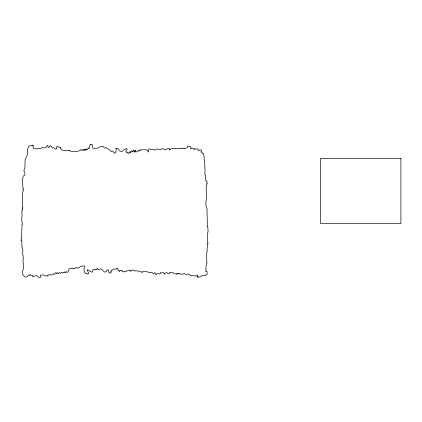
<?xml version="1.0" encoding="UTF-8"?>
<svg xmlns="http://www.w3.org/2000/svg" width="422" height="422" viewBox="0 0 422 422"><rect width="100%" height="100%" fill="white"/><g stroke="black" fill="none" stroke-linecap="round" stroke-linejoin="round"><path stroke-width="0.63" d="M69.925 150.522C66.94 149.768 60.868 152.21 60.578 147.325L60.172 147.558L57.097 146.265L56.632 146.972L56.569 148.924L55.804 149.351L53.562 147.621L52.782 148.122L50.397 145.722L49.569 145.986L49.163 147.521L48.493 147.457L47.85 146.851L48.066 146.149L47.739 145.368L46.341 146.149L46.288 147.215L44.716 148.001L42.237 147.394L41.731 148.038L39.589 148.591L37.083 148.518L35.954 148.934L34.045 148.692L33.211 147.985L33.116 146.793C34.351 145.833 32.547 144.588 31.618 145.521L30.943 145.954L29.967 145.574L28.675 146.508L28.037 147.779L27.361 151.487C28.823 153.655 26.259 156.245 25.658 158.392C24.022 162.396 26.148 167.249 23.774 170.863C24.808 171.823 26.159 175.657 23.4 175.9L22.846 177.567L22.572 184.646L22.878 185.611L22.646 187.073L23.495 188.492L22.915 189.035L23.553 189.562L22.851 190.333L23.4 190.654C22.445 192.094 22.603 194.663 22.656 196.8A2.015 2.015 0 0 1 22.551 197.095C22.245 199.078 22.693 199.701 22.15 202.017L22.229 202.259C23.089 203.794 22.276 205.387 22.424 207.244A1.445 1.445 0 0 0 22.82 207.381L22.25 208.943A1.931 1.931 0 0 0 22.392 209.47L22.06 210.251L22.255 211.111L21.717 211.506L22.013 212.377C22.345 216.169 20.905 220.843 22.646 224.151L21.844 224.615C22.239 227.833 21.517 231.034 21.77 234.384L21.522 237.523L21.891 238.23L21.1 239.121L21.169 240.403L21.97 241.337C21.717 243.483 21.712 245.683 22.166 246.838L21.833 247.049L22.741 249.17L22.862 250.589C22.308 252.778 22.994 255.02 23.4 258.048C22.002 262.036 25.151 267.295 22.503 271.077L22.709 274.569L24.529 276.7L25.811 277.122A2.601 2.601 0 0 0 27.467 276.589L28.353 274.938L29.471 275.429C31.349 273.118 29.651 275.93 31.481 275.466L32.257 275.186L32.874 276.067L32.599 276.341C33.971 277.655 33.765 275.983 34.894 275.761C37.537 274.701 38.022 278.124 40.232 277.644L40.528 275.176L43.45 274.875C44.932 276.014 47.902 276.637 49.348 274.374L50.698 274.986L51.7 274.965L52.834 273.762L54.348 274.543L55.377 272.681L56.617 273.683L57.033 272.48L58.167 273.92L59.212 272.543L60.367 273.525L61.016 272.507L62.113 272.512L62.514 272.955L63.632 272.575L63.833 272.886L64.756 271.794L65.373 272.865L66.138 271.662L67.288 272.417L68.2 271.531L69.087 269.046L70.084 268.297C71.635 267.611 72.241 269.822 73.338 268.186L73.766 268.181L73.845 268.798L74.736 268.708L76.166 267.363L77.616 268.25L80.655 266.504L82.812 265.855L84.453 266.076L84.954 266.504L84.025 267.632L84.189 271.283L84.806 272.754L85.64 273.667L86.521 273.081L87.322 274.21L88.736 273.562C88.784 272.343 85.35 268.74 88.24 269.858L90.044 271.388L92.144 272.259L93.156 269.463L93.958 269.062L94.855 270.064L95.905 269.094L96.501 269.832L97.118 268.471L98.759 269.916L99.508 269.189L101.09 268.846L104.73 272.248L106.539 271.341L106.808 270.307L107.61 269.621L108.749 270.755L108.723 272.348L110.11 273.271L111.339 271.805L110.786 271.963L111.097 270.534L113.117 269.684L113.755 269.014L116.066 269.088C116.794 268.471 116.894 267.453 117.332 268.819L118.023 268.767L118.097 269.763C118.06 270.755 119.204 269.584 118.872 270.539L119.099 271.71L120.296 270.259L121.314 270.586C121.842 269.985 122.76 270.423 121.99 271.093L122.955 271.979L124.221 271.499L124.516 271.821L125.709 270.998L126.4 271.488L127.307 270.571L128.578 270.634L129.67 270.064L130.588 270.56L130.308 271.246L130.931 271.151L131.638 270.191L133.03 270.069L134.017 270.444L134.038 270.871L137.561 270.882L141.586 271.937L142.161 272.665L142.905 271.399L145.548 271.599L147.98 271.921L148.792 272.638L151.904 272.348L153.561 273.952L154.832 272.554L155.971 273.983L155.755 274.522L157.86 273.514L160.128 274.042L160.518 272.507L161.594 272.95L163.493 272.601L164.3 273.915L164.828 273.894L164.612 273.625L166.126 272.601L167.27 272.897L167.919 273.82L168.679 273.757L169.401 273.535L169.127 272.881L169.428 272.659C170.921 272.533 173.252 271.995 174.033 273.598L176.823 274.068M60.578 147.325L60.662 148.238M178.522 273.757C179.171 274.395 176.881 272.327 176.934 273.736L177.034 274.068L176.649 274.068M190.554 148.375L191.103 148.692L193.487 148.597L194.014 149.425L194.384 148.549L194.653 149.214L197.765 148.834L198.234 150.712L199.833 149.821L201.5 150.053L200.888 152.105L201.996 151.989L202.164 153.334L203.494 153.492L204.032 155.987C204.237 162.159 205.514 168.236 204.812 174.566L205.704 175.209L205.134 177.256L205.751 177.493L205.746 180.653L207.107 181.471L206.558 182.198L206.616 182.979L207.249 183.048L207.318 183.818C204.923 183.792 207.835 186.914 206.158 187.484C205.989 191.725 207.086 196.441 206.226 200.503C205.329 203.446 205.973 207.002 207.318 209.407L206.954 209.871L207.197 218.116A3.418 3.418 0 0 0 207.292 218.976L207.276 225.796L207.55 226.667L207.777 226.482L208.083 231.747C206.485 234.806 207.698 240.297 207.909 243.869L207.244 244.734L207.408 247.572C206.39 249.323 208.02 251.786 206.532 252.952L206.495 260.532L207.012 261.524L206.854 263.502L206.379 263.539L205.757 270.402L206.047 271.541L206.263 271.103L206.986 271.457L207.123 274.49L205.862 274.938L205.736 275.466L203.931 275.598L203.119 275.17L200.271 276.837L198.588 276.948L198.604 277.265L197.538 276.938C197.797 276.262 196.752 273.772 196.905 275.566L195.702 276.231L194.305 275.735L191.229 275.846L190.048 275.281L188.935 274.042L185.569 274.395L184.208 273.329L182.272 274.347L180.616 273.957C179.408 272.491 180.273 274.458 178.749 273.968M190.665 148.254L191.039 146.935L187.626 145.98L187.12 147.774L185.4 148.37L185.036 148.085L184.483 148.671L183.702 148.713L183.406 148.117L181.154 148.792L180.88 148.164L178.986 148.665L178.828 148.154L177.388 148.818L175.858 148.686L175.578 148.307L172.83 148.766C171.063 147.753 170.309 149.694 169.465 150.1L169.354 148.66L168.315 148.275L165.018 150L164.216 149.135L163.367 149.172L162.834 148.692L161.426 148.787C161.204 151.197 158.799 148.824 157.2 148.887C155.565 151.746 152.242 148.048 150.765 149.72L149.689 148.855L148.776 149.056L148.375 152.094L147.02 150.042L146.065 149.789L141.787 149.784L141.57 150.243L140.964 149.773L140.405 150.348L140.009 149.757L139.292 150.243L139.365 151.102L138.384 150.322L138.052 151.345L137.255 151.123C136.855 151.73 135.341 153.16 135.641 150.432L135.156 150.169L134.861 152.215C133.753 151.561 134.344 148.512 133.347 150.707C133.336 151.804 132.155 150.443 132.344 152.084C132.033 150.775 131.743 149.646 130.799 152.516L129.918 151.34L130.023 153.181L129.227 152.142L128.589 153.434L127.354 152.775L127.344 151.957L126.447 152.442L125.999 152.168L125.819 151.619L126.88 149.435C128.135 148.38 124.954 148.423 124.717 149.689L123.245 150L122.348 151.303L121.219 151.54L119.716 151.092L117.917 148.523L115.728 148.428L116.092 148.576L116.155 149.409L115.918 152.347L114.504 153.355L113.128 151.392L112.03 150.796C110.627 153.328 109.852 148.597 108.57 149.414L108.19 148.882L107.183 148.718L106.645 147.732L104.572 148.048L102.783 146.26L99.302 147.041L97.445 148.227L93.22 148.317L92.787 148.133L92.096 144.356L90.192 144.356L90.387 144.82C89.211 146.133 89.601 147.072 89.079 148.475L88.773 148.101C87.887 147.32 88.383 149.435 87.46 149.124L87.006 149.926L86.246 148.829L85.861 150.132L85.624 149.288L85.149 150.253L84.759 150.016L84.875 149.193L84.453 150.005L83.888 149.346L83.683 150.39L83.276 150.396C81.915 148.227 82.965 150.765 81.567 150.348L81.061 149.536L80.275 150.369C78.729 151.419 70.907 152.706 69.635 150.475M21.169 240.403L21.163 240.007M197.886 277.017L197.538 276.938M47.248 276.12L47.575 275.893M207.64 243.879L207.909 243.869M32.631 145.152L32.979 145.358M22.392 209.47L22.25 208.943M132.851 151.113L132.861 151.15A0.644 0.644 0 0 0 133.004 151.25M400.9 158.366L320.546 158.366L320.546 223.628L400.9 223.628L400.9 158.366"/></g></svg>
